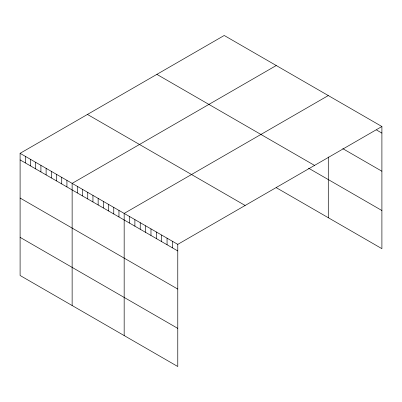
<?xml version="1.0" encoding="UTF-8"?>
<svg xmlns="http://www.w3.org/2000/svg" width="402" height="402" viewBox="0 0 402 402"><rect width="100%" height="100%" fill="white"/><g stroke="black" fill="none" stroke-linecap="round" stroke-linejoin="round"><path stroke-width="0.6" d="M20.1 153.328L177.774 244.366L177.774 366.518L20.1 275.486L20.1 153.328L224.226 35.482L381.9 126.514L381.9 248.672L276.259 187.679M276.259 65.521L72.134 183.372L72.134 305.53M328.288 95.56L124.168 213.412L124.168 335.569M177.774 244.366L381.9 126.514M376.538 129.992L381.9 133.087M342.765 148.634L381.9 171.227M156.865 74.37L314.54 165.403M308.52 168.162L381.9 210.527M87.46 114.439L245.135 205.472M20.1 159.906L177.774 250.938M20.1 198.045L177.774 289.078M20.1 237.346L177.774 328.379M328.288 156.951L328.288 217.718M172.413 241.27L172.413 247.843M167.056 238.175L167.056 244.748M161.694 235.08L161.694 241.652M156.333 231.984L156.333 238.557M150.971 228.889L150.971 235.461M145.609 225.793L145.609 232.366M140.248 222.698L140.248 229.271M134.886 219.603L134.886 226.175M129.529 216.507L129.529 223.08M118.962 210.407L118.962 216.979M113.761 207.402L113.761 213.98M108.555 204.402L108.555 210.975M103.354 201.397L103.354 207.97M98.148 198.392L98.148 204.965M92.947 195.387L92.947 201.96M87.742 192.382L87.742 198.955M82.541 189.377L82.541 195.955M77.335 186.377L77.335 192.95M66.928 180.367L66.928 186.94M61.727 177.362L61.727 183.935M56.521 174.357L56.521 180.93M51.32 171.352L51.32 177.93M46.114 168.353L46.114 174.925M40.914 165.348L40.914 171.92M35.708 162.343L35.708 168.915M30.507 159.338L30.507 165.91M25.301 156.333L25.301 162.905"/></g></svg>
